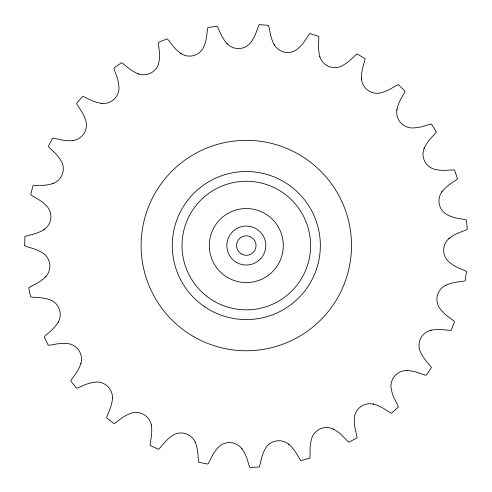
<?xml version="1.0" encoding="UTF-8"?>
<svg xmlns="http://www.w3.org/2000/svg" width="492" height="492" viewBox="0 0 492 492"><rect width="100%" height="100%" fill="white"/><g stroke="black" fill="none" stroke-linecap="round" stroke-linejoin="round"><path stroke-width="0.74" d="M112.502 398.243L112.477 398.723M396.859 109.962L396.952 109.427M80.971 363.256L80.829 363.748M424.129 148.332L424.344 147.834M58.351 321.971L58.117 322.389M441.816 191.96L442.136 191.517M45.861 276.584L45.516 276.959M448.968 238.485L449.381 238.134M44.169 229.543L43.745 229.825M445.18 285.514L445.666 285.268M53.37 183.375L52.927 183.541M430.672 330.298L431.201 330.169M72.933 140.577L72.429 140.644M406.232 370.525L406.773 370.525M101.905 103.443L101.432 103.394M373.17 404.043L373.699 404.16M138.59 73.978L138.172 73.831M333.275 429.024L333.761 429.264M181.24 53.751L180.785 53.456M288.693 444.141L289.112 444.485M227.255 43.905L226.904 43.536M241.83 448.569L242.156 449.005M274.339 44.981L274.081 44.538M195.207 442.074L195.422 442.572M319.892 56.857L319.745 56.365M151.333 425.008L151.431 425.543M361.479 78.88L361.448 78.369M24.705 245.237L24.705 245.815A25.264 25.264 0 0 0 27.829 246.972L32.595 248.392A40.43 40.43 0 0 1 40.461 251.658L43.665 253.608A15.689 15.689 0 0 1 44.175 278.201L43.081 279.105A40.43 40.43 0 0 1 35.984 283.81L31.568 286.104A25.227 25.227 0 0 0 28.721 287.826L30.676 296.91A25.246 25.246 0 0 0 33.979 297.316L38.948 297.592A40.424 40.424 0 0 1 47.349 298.964L50.916 300.12A15.689 15.689 0 0 1 57.084 323.933L56.229 325.064A40.43 40.43 0 0 1 50.405 331.276L46.642 334.529A25.221 25.221 0 0 0 44.268 336.866L48.259 345.249A25.24 25.24 0 0 0 51.568 344.886L56.469 344.006A40.43 40.43 0 0 1 64.962 343.404L68.702 343.705A15.689 15.689 0 0 1 80.19 365.458L79.618 366.755A40.43 40.43 0 0 1 75.387 374.141L72.472 378.176A25.233 25.233 0 0 0 70.7 380.993L76.518 388.231A25.258 25.258 0 0 0 79.655 387.112L84.218 385.131A40.436 40.436 0 0 1 92.342 382.585L96.051 382.02A15.689 15.689 0 0 1 112.25 400.537L112.004 401.872A40.43 40.43 0 0 1 109.575 410.094L107.668 414.688A25.233 25.233 0 0 0 106.598 417.837L114.021 423.612A25.252 25.252 0 0 0 116.813 421.798L120.792 418.815A40.436 40.436 0 0 1 128.111 414.461L131.592 413.052A15.689 15.689 0 0 1 151.628 427.327L151.696 428.741A40.43 40.43 0 0 1 151.235 437.24L150.435 442.154A25.24 25.24 0 0 0 150.121 445.469L158.578 449.325A25.24 25.24 0 0 0 160.872 446.914L164.064 443.095A40.43 40.43 0 0 1 170.177 437.173L173.233 434.996A15.689 15.689 0 0 1 196.025 444.264L196.419 445.623A40.43 40.43 0 0 1 197.925 454.005L198.288 458.968A25.24 25.24 0 0 0 198.743 462.265L207.858 464.067A25.24 25.24 0 0 0 209.537 461.195L211.757 456.742A40.43 40.43 0 0 1 216.345 449.565L218.817 446.748A15.689 15.689 0 0 1 243.128 450.512L243.829 451.742A40.43 40.43 0 0 1 247.23 459.553L248.724 464.3A25.233 25.233 0 0 0 249.93 467.4L259.21 467.056A25.246 25.246 0 0 0 260.182 463.87L261.32 459.024A40.43 40.43 0 0 1 264.124 450.986L265.883 447.671A15.689 15.689 0 0 1 290.409 445.727L291.375 446.767A40.43 40.43 0 0 1 296.479 453.581L299.025 457.855A25.24 25.24 0 0 0 300.92 460.598L309.868 458.12A25.233 25.233 0 0 0 310.083 454.799L310.071 449.823A40.43 40.43 0 0 1 310.95 441.349L311.897 437.72A15.689 15.689 0 0 1 335.31 430.174L336.485 430.967A40.43 40.43 0 0 1 343.029 436.416L346.491 439.989A25.221 25.221 0 0 0 348.963 442.222L357.1 437.745A25.24 25.24 0 0 0 356.54 434.467L355.384 429.627A40.43 40.43 0 0 1 354.289 421.183L354.369 417.431A15.689 15.689 0 0 1 375.414 404.688L376.743 405.187A40.43 40.43 0 0 1 384.363 408.981L388.557 411.656A25.24 25.24 0 0 0 391.478 413.262L398.366 407.032A25.24 25.24 0 0 0 397.062 403.969L394.824 399.522A40.43 40.43 0 0 1 391.804 391.558L391.023 387.893A15.689 15.689 0 0 1 408.563 370.642L409.971 370.82A40.43 40.43 0 0 1 418.262 372.758L422.96 374.394A25.227 25.227 0 0 0 426.17 375.279L431.435 367.629A25.233 25.233 0 0 0 429.467 364.947L426.257 361.14A40.43 40.43 0 0 1 421.49 354.086L419.879 350.698A15.689 15.689 0 0 1 432.972 329.874L434.381 329.72A40.43 40.43 0 0 1 442.892 329.695L447.843 330.2A25.233 25.233 0 0 0 451.17 330.323L454.528 321.663A25.246 25.246 0 0 0 451.994 319.511L447.997 316.547A40.424 40.424 0 0 1 441.73 310.784L439.381 307.857A15.689 15.689 0 0 1 447.32 284.573L448.655 284.093A40.43 40.43 0 0 1 456.933 282.107L461.865 281.461A25.233 25.233 0 0 0 465.131 280.815L466.422 271.498A25.24 25.24 0 0 0 463.452 269.991L458.882 268.029A40.424 40.424 0 0 1 451.447 263.872L448.489 261.566A15.689 15.689 0 0 1 450.832 237.076L452.019 236.308A40.43 40.43 0 0 1 459.62 232.458L464.27 230.687A25.24 25.24 0 0 0 467.295 229.303L466.41 220.059A25.24 25.24 0 0 0 463.175 219.272L458.273 218.417A40.436 40.436 0 0 1 450.082 216.086L446.674 214.524A15.689 15.689 0 0 1 443.304 190.158L444.282 189.131A40.43 40.43 0 0 1 450.789 183.639L454.909 180.841A25.233 25.233 0 0 0 457.529 178.799L454.534 170.004A25.24 25.24 0 0 0 451.207 169.986L446.244 170.287A40.43 40.43 0 0 1 437.739 169.906L434.055 169.174A15.689 15.689 0 0 1 425.162 146.235L425.881 145.017A40.43 40.43 0 0 1 430.943 138.166L434.307 134.5A25.233 25.233 0 0 0 436.386 131.905L431.447 124.039A25.233 25.233 0 0 0 428.206 124.79L423.44 126.229A40.424 40.424 0 0 1 415.076 127.815L411.324 127.951A15.689 15.689 0 0 1 397.382 107.686L397.8 106.327A40.43 40.43 0 0 1 401.146 98.498L403.569 94.156A25.246 25.246 0 0 0 405.002 91.149L398.379 84.636A25.221 25.221 0 0 0 395.396 86.112L391.091 88.609A40.43 40.43 0 0 1 383.317 92.084L379.701 93.08A15.689 15.689 0 0 1 361.46 76.574L361.552 75.159A40.43 40.43 0 0 1 363.004 66.771L364.363 61.986A25.227 25.227 0 0 0 365.064 58.726L357.118 53.917A25.227 25.227 0 0 0 354.554 56.039L350.944 59.464A40.43 40.43 0 0 1 344.179 64.636L340.888 66.438A15.689 15.689 0 0 1 319.333 54.587L319.099 53.185A40.43 40.43 0 0 1 318.576 44.686L318.798 39.717A25.227 25.227 0 0 0 318.724 36.39L309.886 33.542A25.246 25.246 0 0 0 307.881 36.199L305.157 40.362A40.43 40.43 0 0 1 299.769 46.955L296.983 49.464A15.689 15.689 0 0 1 273.275 42.902L272.722 41.592A40.43 40.43 0 0 1 270.256 33.444L269.327 28.554A25.24 25.24 0 0 0 268.484 25.338L259.229 24.6A25.233 25.233 0 0 0 257.894 27.65L256.203 32.331A40.43 40.43 0 0 1 252.476 39.987L250.342 43.075A15.689 15.689 0 0 1 225.76 42.152L224.924 41.008A40.43 40.43 0 0 1 220.644 33.647L218.614 29.102A25.227 25.227 0 0 0 217.052 26.162L207.876 27.583A25.252 25.252 0 0 0 207.28 30.855L206.708 35.799A40.43 40.43 0 0 1 204.85 44.108L203.491 47.607A15.689 15.689 0 0 1 179.359 52.373L178.276 51.457A40.43 40.43 0 0 1 172.415 45.276L169.389 41.328A25.227 25.227 0 0 0 167.194 38.825L158.486 42.367A25.221 25.221 0 0 0 158.664 45.694L159.248 50.633A40.43 40.43 0 0 1 159.365 59.145L158.842 62.865A15.689 15.689 0 0 1 136.469 73.08L135.208 72.435A40.43 40.43 0 0 1 128.074 67.779L124.218 64.636A25.246 25.246 0 0 0 121.506 62.705L113.941 68.099A25.24 25.24 0 0 0 114.882 71.291L116.592 75.965A40.43 40.43 0 0 1 118.664 84.224L119.015 87.957A15.689 15.689 0 0 1 99.599 103.062L98.277 102.736A40.43 40.43 0 0 1 90.208 99.839L85.731 97.668A25.233 25.233 0 0 0 82.65 96.414L76.531 103.406A25.233 25.233 0 0 0 78.179 106.297L80.922 110.448A40.436 40.436 0 0 1 84.845 118.006L86.051 121.561A15.689 15.689 0 0 1 70.633 140.73L69.218 140.718A40.43 40.43 0 0 1 60.756 139.759L55.897 138.683A25.258 25.258 0 0 0 52.607 138.172L48.271 146.388A25.252 25.252 0 0 0 50.541 148.818L54.169 152.225A40.424 40.424 0 0 1 59.723 158.676L61.715 161.856A15.689 15.689 0 0 1 51.137 184.063L49.754 184.383A40.43 40.43 0 0 1 41.303 185.398L36.328 185.466A25.215 25.215 0 0 0 33.007 185.736L30.676 194.727A25.24 25.24 0 0 0 33.45 196.566L37.761 199.045A40.43 40.43 0 0 1 44.661 204.045L47.33 206.677A15.689 15.689 0 0 1 42.158 230.73L40.934 231.332A40.43 40.43 0 0 1 32.89 234.29L28.069 235.508A25.246 25.246 0 0 0 24.901 236.529L24.705 245.237M241.437 253.995A9.742 9.742 0 0 0 256.049 245.557A9.742 9.742 0 0 0 241.437 237.119A9.742 9.742 0 0 0 241.437 253.995M236.566 262.427A19.483 19.483 0 0 0 265.791 245.557A19.483 19.483 0 0 0 236.566 228.682A19.483 19.483 0 0 0 236.566 262.427M227.802 277.611A37.017 37.017 0 0 0 283.324 245.557A37.017 37.017 0 0 0 227.802 213.497A37.017 37.017 0 0 0 227.802 277.611M214.161 301.233A64.292 64.292 0 0 0 310.6 245.557A64.292 64.292 0 0 0 214.161 189.875A64.292 64.292 0 0 0 214.161 301.233M204.813 306.867A74.034 74.034 0 0 0 320.157 250.84A74.034 74.034 0 0 0 213.958 178.959A74.034 74.034 0 0 0 204.813 306.867M193.707 336.669A105.208 105.208 0 0 0 351.516 245.557A105.208 105.208 0 0 0 193.707 154.445A105.208 105.208 0 0 0 193.707 336.669"/></g></svg>
